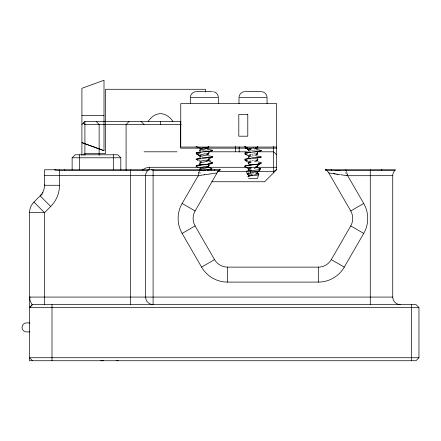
<?xml version="1.0" encoding="UTF-8"?>
<svg xmlns="http://www.w3.org/2000/svg" width="441" height="441" viewBox="0 0 441 441"><rect width="100%" height="100%" fill="white"/><g stroke="black" fill="none" stroke-linecap="round" stroke-linejoin="round"><path stroke-width="0.66" d="M235.428 151.798L235.428 146.373M267.059 103.624L267.064 97.632L238.994 97.632L239 103.624M64.524 170.22L64.584 169.768M190.341 97.048C190.567 94.275 192.943 91.899 195.716 91.673M239.016 97.048C239.243 94.275 241.618 91.899 244.391 91.673M198.637 174.3L198.417 175.281M198.913 172.811L198.979 172.519M210.28 169.857L210.335 168.831M259.881 168.787L259.275 170.921L256.811 171.61M258.861 173.886L257.439 178.511L248.614 178.511M199.255 171.505L199.453 171.02A3.037 2.464 37.6 0 1 199.602 170.777L199.663 170.695M55.197 170.05L55.346 169.768M346.753 175.557A13.307 11.08 12.3 0 1 347.061 175.606L347.69 175.711L363.715 203.466A29.955 29.955 0 0 1 363.715 233.421L344.261 267.119A29.955 29.955 0 0 1 318.319 282.097L227.523 282.097A29.955 29.955 0 0 1 201.581 267.119L182.127 233.421A29.955 29.955 0 0 1 182.127 203.466L198.207 175.678L44.519 175.678M400.23 304.566A7.486 7.486 0 0 1 392.738 297.074L392.738 175.678A7.486 7.486 0 0 1 394.932 170.38L395.549 169.768L325.342 169.768L326.037 170.171A7.486 7.486 0 0 1 328.782 172.911L350.744 210.958A14.977 14.977 0 0 1 350.744 225.93L331.29 259.633A14.977 14.977 0 0 1 318.319 267.119L227.523 267.119A14.977 14.977 0 0 1 214.552 259.633L195.098 225.93A14.977 14.977 0 0 1 195.098 210.958L217.066 172.911A7.486 7.486 0 0 1 219.805 170.171L220.5 169.768L44.519 169.768L44.519 185.281A14.977 14.977 0 0 1 40.131 195.87L50.721 206.46L44.519 212.667L44.519 304.566M326.268 169.768L326.037 170.171L325.342 169.768M44.767 184.867L44.524 185.27L59.496 185.281L59.496 169.768M148.093 121.473C150.651 117.769 154.378 114.439 158.992 113.784A9.796 8.484 0 0 1 162.095 113.784C166.709 114.439 170.435 117.769 172.993 121.473M43.014 192.612L42.788 192.915M247.445 173.969L247.395 174.019A5.843 1.163 6.4 0 0 248.73 175.06M41.112 194.889L33.929 202.077A14.977 14.977 0 0 0 29.541 212.667L29.536 360.732L415.957 360.727L418.95 357.734L418.95 307.559L415.957 304.566L32.54 304.566A16.504 2.618 82.4 0 1 31.923 304.362M29.541 307.553L32.502 304.56L29.541 307.559L418.95 307.559M81.91 124.472L84.909 121.473L181.008 121.473M72.131 169.768L72.131 157.784L75.13 154.791L117.813 154.791L120.806 157.784L120.806 169.768M83.625 154.951L84.909 153.655L105.504 153.666L105.504 89.28L205.473 89.28L205.473 92.037M129.092 121.473L126.093 124.472L126.093 170.198M148.424 169.768L147.807 170.38A7.486 7.486 0 0 0 145.613 175.678L145.613 297.074A7.486 7.486 0 0 0 153.104 304.566L153.104 170.38L153.716 169.768M142.382 170.005L145.398 168.115L148.981 167.299L276.617 167.293M276.617 169.41L273.624 171.527L217.303 171.527M257.505 165.662L259.33 164.548M208.841 159.091L212.479 156.902L212.33 156.5M182.127 233.421L195.098 225.93M201.581 267.119L214.552 259.633M350.744 210.958L363.715 203.466M381.851 169.768L381.316 170.011M212.198 157.051L199.845 158.925L199.845 158.126M29.768 212.59L44.519 212.667L33.929 202.077M254.837 155.342L257.461 154.548L257.461 152.955M254.837 168.071L257.461 167.277L257.461 165.689M254.617 149.03L257.461 148.182L257.461 146.588M254.617 161.759L257.461 160.91L257.461 159.322M254.595 174.493L257.456 173.649L257.461 172.051M254.617 153.804L254.159 153.909M254.617 168.126L254.159 168.23M254.159 160.27L253.807 160.353M253.569 147.674L253.095 147.779M205.291 147.388L201.73 148.182A5.005 0.965 -5.7 0 0 199.646 149.003M205.291 153.749L201.73 154.548A5.005 0.965 -5.7 0 0 199.646 155.37M205.291 160.116L201.73 160.91A5.005 0.965 -5.7 0 0 199.646 161.731M253.095 154.146L252.55 154.262M253.095 155.734L252.55 155.855M205.291 166.483L201.73 167.277A5.005 0.965 -5.7 0 0 199.646 168.098M252.814 173.302L253.095 173.241M253.073 174.834L252.71 174.917M206.289 148.76L208.361 148.182L208.361 146.588M206.289 155.127L208.361 154.548L208.361 152.955M206.289 161.494L208.361 160.91L208.361 159.322M206.289 167.861L208.361 167.277L208.361 165.689M252.814 160.568L252.417 160.656M206.074 148.81L201.73 149.775A5.005 0.965 -5.7 0 0 199.674 150.568M206.074 155.177L201.73 156.136A5.005 0.965 -5.7 0 0 199.674 156.935M206.074 161.538L201.73 162.503A5.005 0.965 -5.7 0 0 199.674 163.302M206.074 167.905L201.73 168.87A5.005 0.965 -5.7 0 0 199.674 169.664M252.241 175.016L251.21 175.237L251.21 173.644A5.005 0.854 -7.7 0 0 248.581 174.465M251.304 148.165L251.21 148.182A5.005 0.854 -7.7 0 0 248.581 149.003M251.304 149.753L251.21 149.775A5.005 0.854 -7.7 0 0 248.625 150.568M251.304 154.526L251.21 154.548A5.005 0.854 -7.7 0 0 248.581 155.37M256.673 171.643L251.431 172.707M198.621 175.617L200.997 175.27M216.84 172.944L210.186 173.958M204.574 174.774L203.742 174.89M257.461 157.95C258.222 157.702 261.838 157.68 260.912 156.649M257.125 157.994L249.904 158.925L249.744 158.148M199.9 165.281L210.897 163.776L211.25 163.699L211.25 162.9M249.722 151.787L249.904 152.558L255.681 151.825L260.405 151.043L261.243 150.635L260.912 150.282M249.959 165.281L259.777 163.931L260.648 163.699L260.648 162.9M199.922 170.446L200.881 170.435M219.756 170.171L207.094 170.375M203.577 170.413L204.177 170.408M196.3 91.645L212.402 91.645M244.981 91.645L261.072 91.645M81.91 115.459L104.004 115.459M181.301 124.472L84.909 124.472L83.41 122.973M276.617 147.057L180.76 147.057L180.76 103.624L276.617 103.624L276.617 169.757L264.622 181.753L211.768 181.753M276.617 148.154L180.595 148.154L180.595 121.424M144.069 151.798L177.017 151.798M210.682 151.798L247.269 151.798M259.027 151.798L273.624 151.798L276.617 154.797M72.131 157.784L120.806 157.784M196.118 166.092L196.835 166.092M244.788 166.092L245.433 166.092A8.5 1.091 -4.9 0 0 245.02 166.351M394.932 170.38L345.882 170.38L345.882 169.768M392.738 175.678L347.69 175.711M29.541 297.074L392.738 297.074M29.938 322.911L26.543 322.911A4.493 4.493 0 0 0 22.05 327.404A4.493 4.493 0 0 0 26.543 331.897L29.938 331.897M418.95 357.734L29.541 357.734L32.535 360.727M338.909 170.38L339.945 170.391M336.957 170.353L326.103 170.171M344.371 175.204L346.753 175.535M337.563 174.239L336.88 174.14M261.667 91.673C264.435 91.899 266.811 94.275 267.042 97.048M335.16 173.886L328.892 172.927M246.767 148.115L246.061 147.967M246.767 160.849L246.282 160.75M198.202 154.306L197.474 154.152M197.822 147.867L197.474 147.79M197.822 160.596L197.474 160.518M246.282 154.383L245.417 154.152M213.571 91.756C216.101 92.23 218.141 94.484 218.361 97.048M245.957 147.939L245.417 147.79M245.957 160.673L245.417 160.518M104.004 150.662L81.91 142.619L104.004 150.673L104.004 80.268L81.91 88.31L81.91 155.337M258.674 173.6L258.613 173.572A6.135 0.75 4.7 0 0 257.715 173.285M212.33 150.133C210.66 152.41 202.485 151.219 199.845 152.558L199.845 151.765M350.744 225.93L363.715 233.421M331.29 259.633L344.261 267.119M182.127 203.466L195.098 210.958M196.245 153.738L199.762 155.838L196.432 153.837M244.937 153.942L248.592 156.136M244.937 160.304L248.592 162.503M248.443 149.67L245.135 147.68L248.592 149.775M246.723 167.734L248.592 168.87L248.592 169.928M208.88 159.995L210.732 161.125M259.672 170.044L259.743 170.094A7.332 1.108 5.4 0 0 259.644 170.017M141.07 121.473L144.069 124.472M96.144 121.473L99.137 124.472L99.137 155.287M31.895 304.125L30.6 301.809L29.74 299.07A46.724 22.116 -7.8 0 1 30.087 297.047M219.574 169.768L219.805 170.171M346.587 171.505L346.422 171.086A2.437 1.968 -40.9 0 0 345.992 170.386M246.365 171.185L247.307 174.256M347.431 175.281L347.199 174.239M346.863 172.492L346.929 172.811M250.372 170.138L250.692 172.855M218.394 103.624L218.389 97.632L190.314 97.632L190.308 103.624M411.464 304.566L411.464 360.727M370.275 169.768L370.275 304.566M318.319 267.119L318.319 282.097M273.624 146.406L273.624 172.751M248.592 163.032L248.592 164.096M245.405 146.991L245.405 147.785M245.405 159.719L245.405 160.513M239.176 146.836L239.176 151.991M227.523 267.119L227.523 282.097M200.341 156.136L200.341 157.2M199.96 169.768L199.96 170.38L153.104 170.38A7.486 4.322 45 0 0 151.506 169.768M160.541 121.473L160.541 124.472M149.312 167.293L149.312 170.011M130.635 169.768L130.635 304.566M118.072 360.567L118.072 360.732A14.977 10.59 -90 0 1 116.49 360.567M113.32 154.791L113.32 169.768M84.909 121.473L84.909 155.337M79.623 154.791L79.623 169.768M52.005 304.566L52.005 360.727M247.743 147.57A8.357 0.987 2.8 0 1 244.909 146.506M247.743 153.931A8.357 0.987 2.8 0 1 249.231 152.377M256.331 149.571A8.357 0.843 4.5 0 1 260.94 150.949A8.357 0.843 4.5 0 1 251.618 150.816M247.743 160.298A8.357 0.987 2.8 0 1 249.231 158.738M256.067 155.905A8.357 0.843 4.5 0 1 260.978 157.305A8.357 0.843 4.5 0 1 251.618 157.183M244.821 166.13A8.357 0.799 -4.7 0 1 251.183 164.89M245.4 166.092A8.362 0.843 -4.5 0 1 249.926 165.276M260.664 162.983A8.357 0.987 -2.8 0 1 258.343 163.479M258.013 161.924A8.357 0.843 4.5 0 1 261.188 162.95M260.785 162.889A8.357 0.987 -2.8 0 1 258.586 164.08A8.357 0.987 -2.8 0 1 249.264 164.68M257.809 172.795A4.994 0.998 -4.8 0 1 256.745 173.589M257.864 172.023A4.994 0.998 -4.8 0 1 255.615 173.026M250.46 175.353A4.994 0.794 -9.4 0 1 251.32 175.143M249.341 176.692A5 0.998 4.8 0 1 251.127 175.292M257.864 165.656A4.994 0.998 -4.8 0 1 255.615 166.659M248.581 168.098A5.005 0.854 -7.7 0 1 251.21 167.277M248.972 168.787A4.994 0.788 -9.4 0 1 250.532 168.275M257.202 171.483A4.994 0.854 7.7 0 1 257.776 172.067M257.301 172.784A5.005 0.854 7.7 0 1 257.401 172.833M249.171 170.369A4.994 0.998 4.8 0 1 248.244 169.631M248.625 169.664A5.005 0.854 -7.7 0 1 251.21 168.87M257.864 159.289A4.994 0.998 -4.8 0 1 255.615 160.292M248.581 161.731A5.005 0.854 -7.7 0 1 251.21 160.91M248.972 162.426A4.994 0.788 -9.4 0 1 250.532 161.908M257.202 165.116A4.994 0.854 7.7 0 1 257.776 165.7M257.654 166.428A4.994 0.998 -4.8 0 1 256.122 167.045M248.718 163.815A4.994 0.998 4.8 0 1 248.244 163.264M248.625 163.302A5.005 0.854 -7.7 0 1 251.21 162.503M257.864 152.922A4.994 0.998 -4.8 0 1 255.615 153.926M248.972 156.059A4.994 0.788 -9.4 0 1 250.532 155.546M257.202 158.754A4.994 0.854 7.7 0 1 257.776 159.339M257.654 160.066A4.994 0.998 -4.8 0 1 256.122 160.678M249.115 157.619A4.994 0.998 4.8 0 1 248.244 156.897M248.625 156.935A5.005 0.854 -7.7 0 1 251.21 156.136M257.853 146.61A4.994 0.998 -4.8 0 1 255.615 147.564M248.972 149.692A4.994 0.788 -9.4 0 1 250.532 149.179M257.103 152.343A4.994 0.854 7.7 0 1 257.776 152.972M257.654 153.7A4.994 0.998 -4.8 0 1 256.122 154.311M248.718 151.081A4.994 0.998 4.8 0 1 248.244 150.535M257.654 147.333A4.994 0.998 -4.8 0 1 256.122 147.944M259.931 170.077A7.028 1.152 -5.3 0 1 258.619 170.899M257.891 167.938A7.701 0.733 3.8 0 1 260.322 168.826M247.991 173.076A6.45 0.7 -8.7 0 1 248.741 172.855M247.473 173.908A6.207 1.13 -6.3 0 1 250.609 172.833M247.076 170.987A6.957 0.447 -5.5 0 1 251.546 170.32M259.782 168.826A7.282 0.788 -3.1 0 1 258.013 169.857A7.282 0.788 -3.1 0 1 249.187 170.397M247.147 167.47A8.12 1.163 4.3 0 1 244.942 166.433M247.539 173.952A6.268 0.948 -12.4 0 1 247.627 173.886M246.695 171.417A6.687 0.81 3.4 0 1 246.343 171.108M247.991 176.439A5.364 0.529 -6.8 0 1 251.943 175.501M248.448 176.902A5.06 0.805 4.7 0 1 248.002 176.516M256.265 173.787A5.92 0.684 5.6 0 1 258.073 174.184M258.465 174.206A5.667 0.777 -4.2 0 1 257.136 175.154A5.667 0.777 -4.2 0 1 250.879 175.755M244.865 146.814A8.357 0.843 -4.5 0 1 245.273 146.605M244.909 153.159A8.357 0.843 -4.5 0 1 250.709 152.035M244.909 159.526A8.357 0.843 -4.5 0 1 250.709 158.402M200.027 147.52A8.357 0.893 4 0 1 196.151 146.572M200.027 153.887A8.357 0.893 4 0 1 198.924 152.382M207.424 149.383A8.357 0.954 3.3 0 1 212.198 150.839A8.357 0.954 3.3 0 1 202.165 150.888M200.027 160.254A8.357 0.893 4 0 1 198.924 158.749M207.739 155.778A8.357 0.954 3.3 0 1 212.143 157.222A8.357 0.954 3.3 0 1 202.165 157.25M196.278 166.092A8.362 0.954 -3.3 0 1 199.861 165.276M196.19 166.351A8.5 1.207 -3.4 0 1 196.306 166.092M211.691 162.872A8.357 0.893 -4 0 1 208.709 163.429M209.194 161.715A8.357 0.954 3.3 0 1 212.049 162.983M212.281 162.795A8.357 0.893 -4 0 1 208.924 164.046A8.357 0.893 -4 0 1 198.919 164.675M196.361 165.783A8.357 0.915 -3.5 0 1 201.454 164.84M209.122 165.623A4.994 0.904 -6.9 0 1 205.842 166.715M199.988 168.721A4.994 0.926 -7.5 0 1 201.234 168.236M200.115 170.005A4.994 0.904 6.9 0 1 199.613 169.658M209.122 159.256A4.994 0.904 -6.9 0 1 205.842 160.348M199.988 162.354A4.994 0.926 -7.5 0 1 201.234 161.869M208.119 164.752A4.994 0.965 5.7 0 1 208.858 165.733M208.852 166.301A4.994 0.904 -6.9 0 1 206.873 166.996M200.517 163.809A4.994 0.904 6.9 0 1 199.613 163.297M209.122 152.889A4.994 0.904 -6.9 0 1 205.842 153.981M199.988 155.987A4.994 0.926 -7.5 0 1 201.234 155.502M208.51 158.54A4.994 0.965 5.7 0 1 208.858 159.366M208.852 159.934A4.994 0.904 -6.9 0 1 206.873 160.629M200.027 157.233A4.994 0.904 6.9 0 1 199.613 156.93M209.073 146.577A4.994 0.904 -6.9 0 1 205.842 147.619M199.988 149.62A4.994 0.926 -7.5 0 1 201.234 149.141M208.736 152.283A4.994 0.965 5.7 0 1 208.858 152.999M208.852 153.573A4.994 0.904 -6.9 0 1 206.873 154.267M200.407 151.037A4.994 0.904 6.9 0 1 199.613 150.563M208.852 147.206A4.994 0.904 -6.9 0 1 206.873 147.9M209.056 167.751A7.701 0.816 2.7 0 1 211.129 168.842M211.019 169.768A7.332 1.218 3.7 0 1 211.289 170.017M198.23 167.189A8.12 1.031 5.7 0 1 196.245 166.433M211.123 168.738A7.282 0.695 -4.2 0 1 208.593 169.813A7.282 0.695 -4.2 0 1 199.112 170.386M196.118 146.721A8.357 0.954 -3.3 0 1 196.179 146.632M196.129 153.077A8.357 0.954 -3.3 0 1 200.875 152.002M196.129 159.444A8.357 0.954 -3.3 0 1 200.875 158.369M148.793 169.768A7.486 4.322 45 0 0 147.807 170.38L59.496 170.38A14.977 10.59 0 0 1 54.469 169.768M214.37 170.176A11.234 11.234 0 0 1 214.673 169.768M331.169 169.768A11.234 11.234 0 0 1 331.472 170.176M59.496 185.281A29.955 29.955 0 0 1 50.721 206.46M198.202 175.942A14.592 11.879 -12 0 1 198.659 175.849M199.646 170.684A2.056 1.648 17.8 0 1 199.894 170.424M205.754 170.325A22.75 0.298 -0.5 0 1 203.362 170.347M202.926 170.336A23.401 0.408 -0.4 0 1 200.683 170.358M209.982 173.98A20.981 0.386 -7.7 0 1 204.404 174.785M203.334 174.89A23.362 0.684 -7.6 0 1 201.217 175.182M198.516 173.693A7.679 0.832 -78.2 0 1 198.913 172.122M199.988 173.434A6.847 2.525 -87.9 0 1 200.126 172.657M346.907 173.258A7.679 0.667 78.5 0 1 347.15 174.333M345.766 172.58A6.824 2.602 88.4 0 1 345.909 173.363M344.024 175.226A23.186 0.783 7.5 0 1 340.551 174.741M339.774 174.653A21.626 0.573 7.6 0 1 335.976 174.096M335.568 173.991A19.288 0.314 7.9 0 1 333.732 173.715M42.375 194.001A18.952 16.201 -21 0 1 41.471 195.032M345.551 170.595A23.213 0.623 0.3 0 1 338.076 170.518M338.038 170.402A22.105 0.309 0.4 0 1 335.893 170.375M103.095 360.732A14.977 10.59 -90 0 1 101.513 360.567A14.977 10.59 90 0 0 103.095 360.732A14.977 14.977 0 0 1 100.752 360.551M247.787 114.484L238.802 114.484L238.802 136.197L247.787 136.197L247.787 114.484"/></g></svg>
